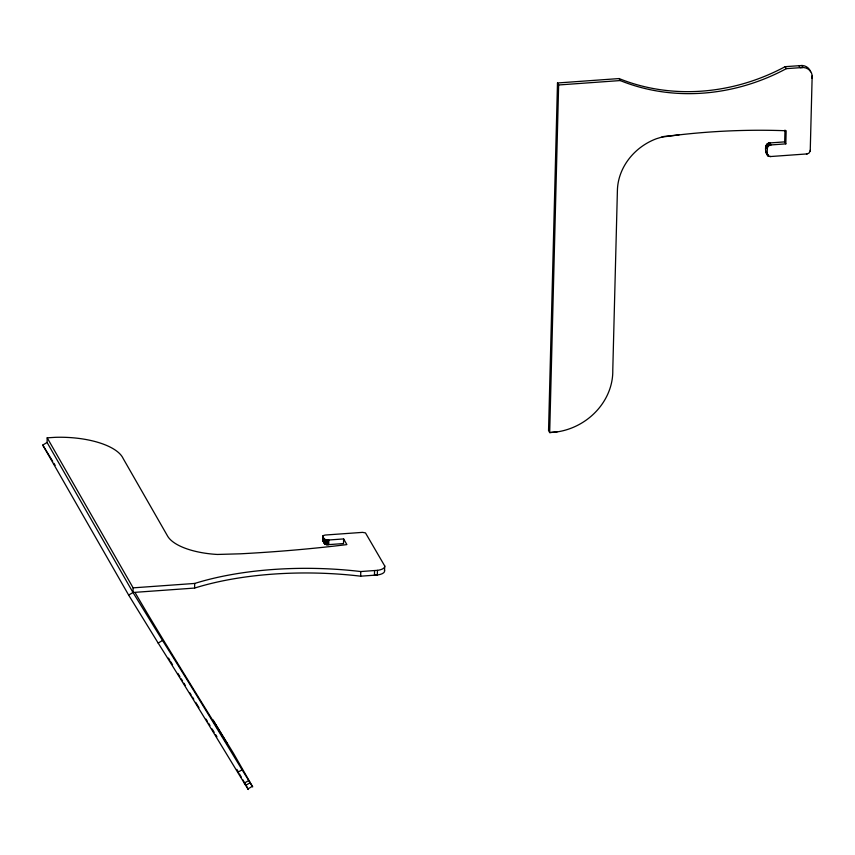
<?xml version="1.0" encoding="UTF-8"?>
<svg xmlns="http://www.w3.org/2000/svg" width="855" height="855" viewBox="0 0 855 855"><rect width="100%" height="100%" fill="white"/><g stroke="black" fill="none" stroke-linecap="round" stroke-linejoin="round"><path stroke-width="1.28" d="M135.389 593.092A56.067 0.716 58.8 0 0 165.517 643.537L176.889 662.08A686.586 8.732 58.8 0 0 226.725 743.006L227.387 744.074L212.991 719.985L233.33 753.052L252.695 786.899L242.061 769.778A189.735 2.415 58.8 0 0 162.503 640.448L132.995 592.483L47.078 442.452L47.196 437.824L55.393 437.322A60.684 24.314 1.5 0 1 123.109 458.419L167.591 536.085A56.067 22.465 1.5 0 0 217.373 554.457L240.49 553.805A686.586 275.128 1.5 0 0 345.441 544.774L346.874 544.592L343.635 538.928L327.989 540.05C324.986 541.183 320.401 535.177 325.124 535.048L362.573 532.366L365.48 532.9L384.761 566.042A11.179 4.478 1.5 0 1 377.91 570.296L360.778 571.546A189.735 76.031 1.5 0 0 194.716 583.441L133.124 587.855L47.196 437.824M250.045 782.763L245.716 785.382L237.733 772.396A189.735 2.415 58.8 0 0 158.175 643.078L128.667 595.112L132.995 592.483L133.124 587.855M132.995 592.483L194.598 588.069L194.716 583.441M323.019 535.935L323.03 541.386L323.19 535.743M328.844 539.997L328.726 544.624C323.393 545.939 321.758 539.409 323.425 535.561M324.291 538.757L324.376 543.737L324.494 539.11M324.654 543.983L324.772 539.355M324.964 544.165L325.082 539.526M325.327 544.314L325.445 539.687M325.744 544.453L325.862 539.815M326.204 544.56L326.321 539.922M326.696 544.635L326.813 539.997M327.198 544.678L327.326 540.039M327.989 540.05L327.86 544.688L343.507 543.566L343.635 538.928M194.598 588.069A189.735 76.031 1.5 0 1 360.66 576.185L360.778 571.546M374.565 570.552L374.447 575.191L377.792 574.934A11.179 4.478 1.5 0 0 384.643 570.67L384.397 569.986M377.45 570.349L377.333 574.988L360.66 576.185M384.568 570.477L384.686 565.839M810.626 71.735A11.179 9.95 -29.8 0 0 802.289 65.482L785.147 66.669A189.735 168.905 -29.8 0 1 619.084 78.564L557.492 82.978L548.547 430.578L549.69 432.587L557.086 431.871M557.492 82.978L558.636 84.976L549.69 432.587L557.845 431.796A60.684 54.025 -29.8 0 0 612.779 370.236L617.406 190.28A56.067 49.911 -29.8 0 1 656.373 138.745L663.801 136.479L678.998 134.887A686.586 611.207 -29.8 0 1 784.698 130.697L786.162 130.762L785.82 143.875L770.173 144.997L767.908 146.387L767.256 148.685L766.112 146.675M770.74 156.529L768.367 156.134C765.086 152.895 763.793 144.698 769.03 142.999L784.676 141.877L785.82 143.875M768.367 156.134L767.234 154.712L767.277 147.862L766.133 145.863M784.676 141.877L784.986 130.078M806.468 153.964L808.873 153.237L810.23 151.036L812.175 75.678M812.1 78.393L812.143 75.24A11.179 9.95 -29.8 0 0 803.433 67.481L800.077 67.684L798.933 65.685M810.23 151.036L810.251 150.224M128.667 595.112L42.75 445.081L47.078 442.452M158.175 643.078L162.503 640.448M237.733 772.396L242.061 769.778M248.666 780.519L244.338 783.137L248.367 789.528L247.373 787.733M249.126 788.246L252.375 786.279M661.877 137.067L678.998 134.887M558.636 84.976L620.228 80.562A189.735 168.905 -29.8 0 0 786.29 68.667L802.963 67.481L801.819 65.472M769.874 156.583L807.334 153.9M768.111 154.509L768.795 156.358M170.765 661.802L172.56 664.709M42.75 445.081L46.704 451.515A60.684 0.77 58.8 0 1 52.7 461.315M168.499 658.094L169.856 660.306M785.147 66.669L786.29 68.667M769.895 142.935L771.039 144.944L770.173 144.997L769.03 142.999M768.399 143.17L769.543 145.168M767.929 143.394L769.073 145.393M767.491 143.672L768.634 145.671M767.106 144.003L768.25 146.002M766.764 144.388L767.908 146.387M766.486 144.816L767.63 146.814M766.283 145.264L767.427 147.263M765.995 151.314L767.117 154.124M765.973 152.126L767.993 155.856M766.091 152.714L767.672 155.514M619.084 78.564L620.228 80.562M236.846 769.361L238.171 771.648M239.486 773.946L241.452 777.398M242.767 779.696L248.046 788.898M53.929 463.335A60.684 0.77 58.8 0 1 55.158 465.366M216.924 736.764A686.586 8.732 58.8 0 1 215.546 734.531M214.167 732.286A686.586 8.732 58.8 0 1 212.083 728.92M209.988 725.532A686.586 8.732 58.8 0 1 208.599 723.266M207.316 721.203A686.586 8.732 58.8 0 1 206.044 719.13M198.969 707.651A686.586 8.732 58.8 0 1 195.731 702.383M193.775 699.208A686.586 8.732 58.8 0 1 192.471 697.092M191.157 694.965A686.586 8.732 58.8 0 1 189.842 692.828M185.236 685.336A686.586 8.732 58.8 0 1 183.911 683.177M182.585 681.029A686.586 8.732 58.8 0 1 181.26 678.859M179.924 676.7A686.586 8.732 58.8 0 1 177.925 673.441"/></g></svg>
